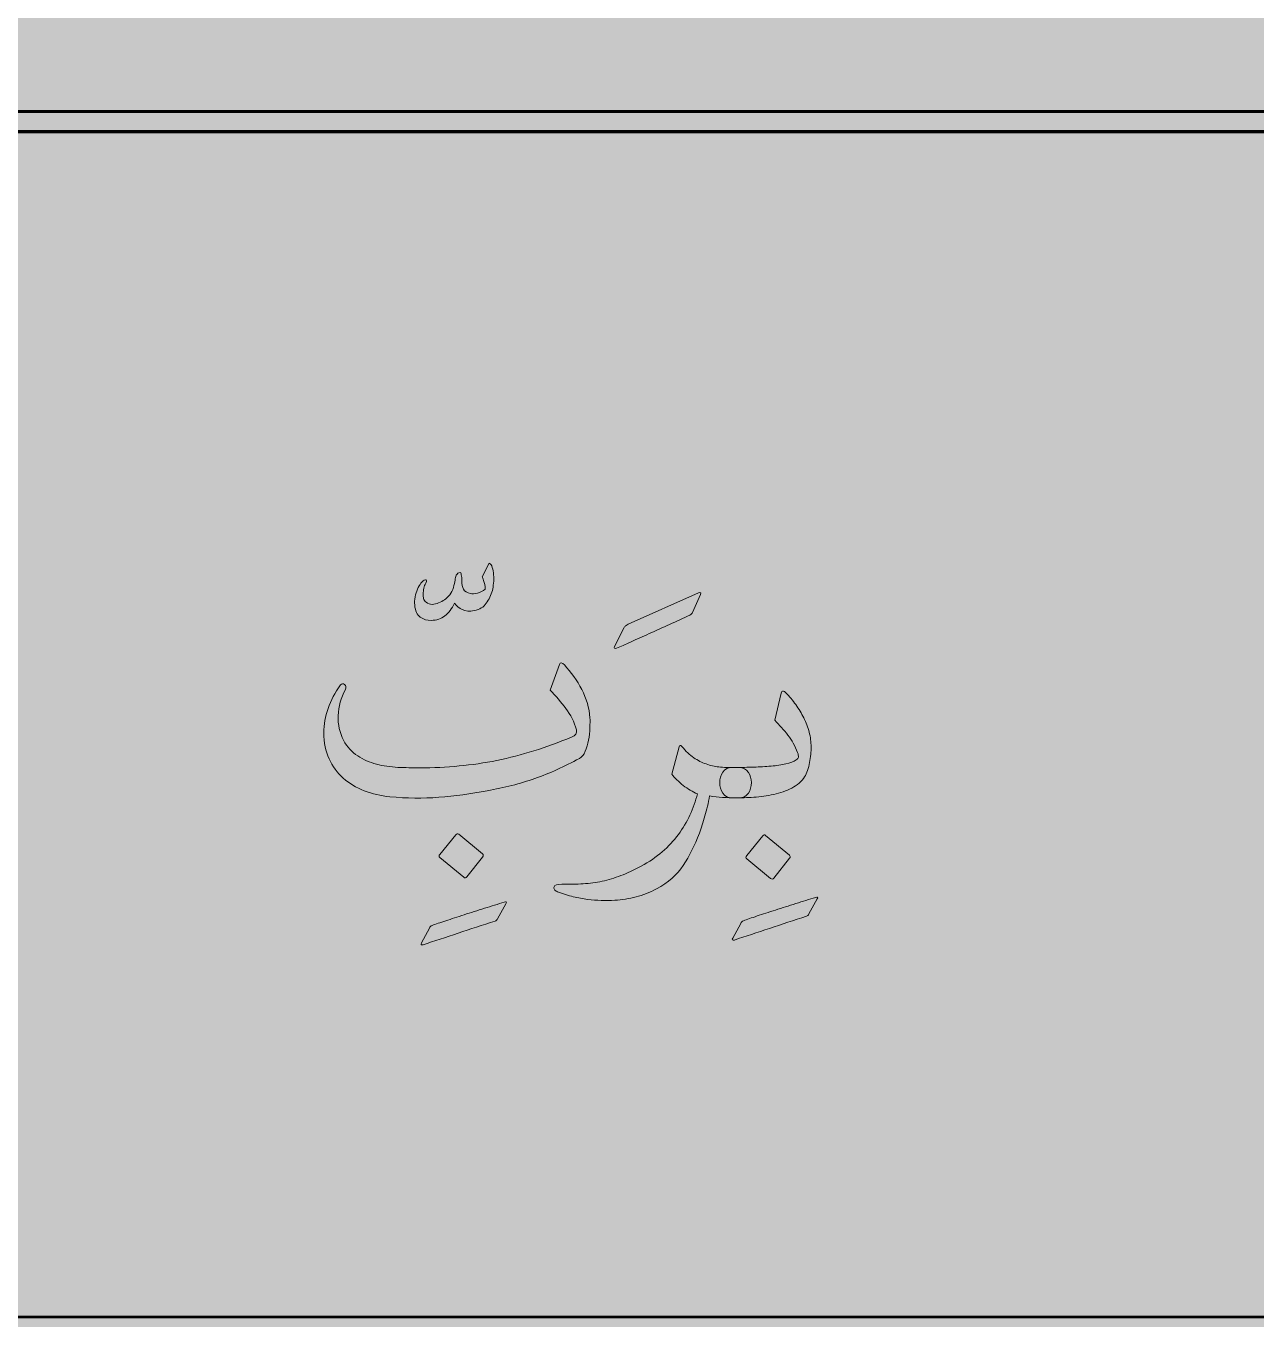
# Model space of a CAD drawing. Header units: inches. Extents: x -1481 to -429, y -1676 to -696.
# Drawn here: x -868.26 to -834.75, y -832.57 to -797.36 of the extents above; entities that cross this region are included whole.
import ezdxf

# ---------------------------------------------------------------- set-up
doc = ezdxf.new("R2010")
doc.units = ezdxf.units.IN
doc.header["$MEASUREMENT"] = 0
doc.layers.add('Layer 1', color=7, linetype='Continuous')

# ---------------------------------------------------------------- blocks, each defined once
blk = doc.blocks.new('block 233')
at = {"layer": 'Layer 1', "true_color": 0x009344}
h = blk.add_hatch(color=114, dxfattribs=at)
h.dxf.hatch_style = 2
h.paths.add_polyline_path([(-693.785, -985.727), (-933.785, -985.727), (-933.785, -695.727), (-693.785, -695.727)])
blk = doc.blocks.new('block 299')
at = {"layer": 'Layer 1', "lineweight": 0}
blk.add_lwpolyline([(-910.189, -800.206), (-756.124, -800.206), (-756.124, -962.906), (-910.189, -962.906), (-910.189, -800.206)], dxfattribs=at)
blk = doc.blocks.new('block 298')
at = {"layer": 'Layer 1', "true_color": 0x49c6ea}
h = blk.add_hatch(color=133, dxfattribs=at)
h.dxf.hatch_style = 2
h.paths.add_polyline_path([(-918.978, -972.482), (-748.663, -972.482), (-748.663, -755.291), (-918.978, -755.291)])
h = blk.add_hatch(color=133, dxfattribs=at)
h.dxf.hatch_style = 2
h.paths.add_polyline_path([(-907.24, -967.404), (-761.143, -967.404), (-761.143, -765.838), (-907.24, -765.838)])
at = {"layer": 'Layer 1', "true_color": 0xffed96}
h = blk.add_hatch(color=41, dxfattribs=at)
h.dxf.hatch_style = 2
h.paths.add_polyline_path([(-756.165, -783.387), (-911.867, -783.387), (-911.867, -799.689), (-756.165, -799.689)])
at = {"layer": 'Layer 1', "true_color": 0xfff4c8}
h = blk.add_hatch(color=254, dxfattribs=at)
h.dxf.hatch_style = 2
h.paths.add_polyline_path([(-756.165, -799.689), (-904.844, -799.689), (-904.844, -800.24), (-756.165, -800.24)])
h = blk.add_hatch(color=254, dxfattribs=at)
h.dxf.hatch_style = 2
h.paths.add_polyline_path([(-911.867, -832.51), (-756.164, -832.51), (-756.164, -800.247), (-911.867, -800.247)])
at = {"layer": 'Layer 1', "lineweight": 0}
for points in [[(-756.165, -783.387), (-911.867, -783.387), (-911.867, -799.689), (-756.165, -799.689), (-756.165, -783.387)], [(-756.165, -799.689), (-904.844, -799.689), (-904.844, -800.24), (-756.165, -800.24), (-756.165, -799.689)], [(-911.867, -832.51), (-756.164, -832.51), (-756.164, -800.247), (-911.867, -800.247), (-911.867, -832.51)]]:
    blk.add_lwpolyline(points, dxfattribs=at)
at = {"layer": 'Layer 1', "color": 44, "lineweight": 53, "true_color": 0xaf7e09}
for points in [[(-756.165, -783.387), (-911.867, -783.387), (-911.867, -799.689), (-756.165, -799.689), (-756.165, -783.387)], [(-756.165, -799.689), (-904.844, -799.689), (-904.844, -800.24), (-756.165, -800.24), (-756.165, -799.689)], [(-911.867, -832.51), (-756.164, -832.51), (-756.164, -800.247), (-911.867, -800.247), (-911.867, -832.51)]]:
    blk.add_lwpolyline(points, dxfattribs=at)
at = {"layer": 'Layer 1'}
blk.add_blockref('block 299', (0, 0), dxfattribs=at)
blk = doc.blocks.new('block 319')
at = {"layer": 'Layer 1', "true_color": 0x231f20}
h = blk.add_hatch(color=250, dxfattribs=at)
h.dxf.hatch_style = 2
edge = h.paths.add_edge_path()
edge.add_spline(control_points=[(-855.474, -821.734), (-855.817, -821.842), (-856.155, -821.952), (-856.487, -822.064), (-856.82, -822.176), (-857.138, -822.281), (-857.442, -822.379), (-857.498, -822.396), (-857.512, -822.379), (-857.484, -822.326), (-857.484, -822.326), (-857.269, -821.928), (-857.269, -821.928), (-857.259, -821.907), (-857.249, -821.891), (-857.24, -821.88), (-857.232, -821.87), (-857.217, -821.861), (-857.196, -821.854), (-857.101, -821.819), (-856.977, -821.776), (-856.823, -821.726), (-856.669, -821.675), (-856.502, -821.621), (-856.322, -821.563), (-856.142, -821.505), (-855.957, -821.447), (-855.768, -821.387), (-855.579, -821.327), (-855.399, -821.272), (-855.228, -821.219), (-855.2, -821.209), (-855.182, -821.206), (-855.175, -821.211), (-855.168, -821.216), (-855.172, -821.233), (-855.186, -821.261), (-855.186, -821.261), (-855.411, -821.671), (-855.411, -821.671), (-855.422, -821.684), (-855.431, -821.697), (-855.44, -821.71), (-855.449, -821.722), (-855.46, -821.73), (-855.474, -821.734)], knot_values=[0, 0, 0, 0, 1, 1, 1, 2, 2, 2, 3, 3, 3, 4, 4, 4, 5, 5, 5, 6, 6, 6, 7, 7, 7, 8, 8, 8, 9, 9, 9, 10, 10, 10, 11, 11, 11, 12, 12, 12, 13, 13, 13, 14, 14, 14, 15, 15, 15, 15], degree=3, periodic=1)
at = {"layer": 'Layer 1', "lineweight": 0}
blk.add_open_spline([(-855.474, -821.734), (-855.817, -821.842), (-856.155, -821.952), (-856.487, -822.064), (-856.82, -822.176), (-857.138, -822.281), (-857.442, -822.379), (-857.498, -822.396), (-857.512, -822.379), (-857.484, -822.326), (-857.484, -822.326), (-857.269, -821.928), (-857.269, -821.928), (-857.259, -821.907), (-857.249, -821.891), (-857.24, -821.88), (-857.232, -821.87), (-857.217, -821.861), (-857.196, -821.854), (-857.101, -821.819), (-856.977, -821.776), (-856.823, -821.726), (-856.669, -821.675), (-856.502, -821.621), (-856.322, -821.563), (-856.142, -821.505), (-855.957, -821.447), (-855.768, -821.387), (-855.579, -821.327), (-855.399, -821.272), (-855.228, -821.219), (-855.2, -821.209), (-855.182, -821.206), (-855.175, -821.211), (-855.168, -821.216), (-855.172, -821.233), (-855.186, -821.261), (-855.186, -821.261), (-855.411, -821.671), (-855.411, -821.671), (-855.422, -821.684), (-855.431, -821.697), (-855.44, -821.71), (-855.449, -821.722), (-855.46, -821.73), (-855.474, -821.734)], degree=3, knots=[0, 0, 0, 0, 1, 1, 1, 2, 2, 2, 3, 3, 3, 4, 4, 4, 5, 5, 5, 6, 6, 6, 7, 7, 7, 8, 8, 8, 9, 9, 9, 10, 10, 10, 11, 11, 11, 12, 12, 12, 13, 13, 13, 14, 14, 14, 15, 15, 15, 15], dxfattribs=at)
blk = doc.blocks.new('block 320')
at = {"layer": 'Layer 1', "true_color": 0x231f20}
h = blk.add_hatch(color=250, dxfattribs=at)
h.dxf.hatch_style = 2
edge = h.paths.add_edge_path()
edge.add_spline(control_points=[(-856.582, -813.075), (-856.659, -813.229), (-856.746, -813.344), (-856.844, -813.421), (-856.949, -813.502), (-857.073, -813.544), (-857.217, -813.547), (-857.332, -813.55), (-857.433, -813.521), (-857.519, -813.458), (-857.604, -813.395), (-857.654, -813.284), (-857.668, -813.127), (-857.675, -813.057), (-857.672, -812.985), (-857.658, -812.909), (-857.644, -812.834), (-857.623, -812.763), (-857.595, -812.697), (-857.567, -812.634), (-857.534, -812.579), (-857.498, -812.531), (-857.461, -812.484), (-857.421, -812.454), (-857.379, -812.44), (-857.338, -812.436), (-857.334, -812.468), (-857.369, -812.534), (-857.39, -812.573), (-857.407, -812.618), (-857.419, -812.671), (-857.431, -812.723), (-857.438, -812.775), (-857.44, -812.825), (-857.442, -812.876), (-857.437, -812.919), (-857.427, -812.954), (-857.416, -812.989), (-857.394, -813.022), (-857.358, -813.054), (-857.306, -813.092), (-857.25, -813.11), (-857.19, -813.109), (-857.131, -813.107), (-857.073, -813.094), (-857.017, -813.07), (-856.958, -813.045), (-856.905, -813.016), (-856.857, -812.983), (-856.81, -812.95), (-856.762, -812.905), (-856.713, -812.849), (-856.668, -812.797), (-856.634, -812.73), (-856.613, -812.65), (-856.592, -812.569), (-856.578, -812.502), (-856.571, -812.45), (-856.568, -812.405), (-856.556, -812.359), (-856.535, -812.314), (-856.514, -812.268), (-856.479, -812.245), (-856.429, -812.245), (-856.419, -812.245), (-856.411, -812.255), (-856.406, -812.274), (-856.401, -812.294), (-856.396, -812.315), (-856.393, -812.34), (-856.389, -812.364), (-856.388, -812.388), (-856.388, -812.411), (-856.388, -812.434), (-856.388, -812.45), (-856.388, -812.461), (-856.388, -812.562), (-856.372, -812.642), (-856.34, -812.699), (-856.309, -812.757), (-856.246, -812.797), (-856.151, -812.818), (-856.102, -812.828), (-856.038, -812.823), (-855.96, -812.802), (-855.881, -812.781), (-855.812, -812.746), (-855.752, -812.697), (-855.745, -812.69), (-855.744, -812.671), (-855.747, -812.639), (-855.751, -812.608), (-855.757, -812.574), (-855.766, -812.539), (-855.774, -812.505), (-855.787, -812.467), (-855.802, -812.427), (-855.818, -812.386), (-855.828, -812.363), (-855.831, -812.356), (-855.831, -812.356), (-855.637, -811.988), (-855.637, -811.988), (-855.602, -812.006), (-855.575, -812.044), (-855.556, -812.104), (-855.536, -812.163), (-855.524, -812.231), (-855.519, -812.306), (-855.514, -812.381), (-855.515, -812.457), (-855.522, -812.534), (-855.529, -812.611), (-855.537, -812.676), (-855.548, -812.728), (-855.59, -812.858), (-855.647, -812.975), (-855.718, -813.08), (-855.79, -813.185), (-855.899, -813.251), (-856.046, -813.279), (-856.176, -813.304), (-856.284, -813.295), (-856.372, -813.253), (-856.459, -813.211), (-856.529, -813.152), (-856.582, -813.075)], knot_values=[0, 0, 0, 0, 1, 1, 1, 2, 2, 2, 3, 3, 3, 4, 4, 4, 5, 5, 5, 6, 6, 6, 7, 7, 7, 8, 8, 8, 9, 9, 9, 10, 10, 10, 11, 11, 11, 12, 12, 12, 13, 13, 13, 14, 14, 14, 15, 15, 15, 16, 16, 16, 17, 17, 17, 18, 18, 18, 19, 19, 19, 20, 20, 20, 21, 21, 21, 22, 22, 22, 23, 23, 23, 24, 24, 24, 25, 25, 25, 26, 26, 26, 27, 27, 27, 28, 28, 28, 29, 29, 29, 30, 30, 30, 31, 31, 31, 32, 32, 32, 33, 33, 33, 34, 34, 34, 35, 35, 35, 36, 36, 36, 37, 37, 37, 38, 38, 38, 39, 39, 39, 40, 40, 40, 41, 41, 41, 42, 42, 42, 42], degree=3, periodic=1)
at = {"layer": 'Layer 1', "lineweight": 0}
blk.add_open_spline([(-856.582, -813.075), (-856.659, -813.229), (-856.746, -813.344), (-856.844, -813.421), (-856.949, -813.502), (-857.073, -813.544), (-857.217, -813.547), (-857.332, -813.55), (-857.433, -813.521), (-857.519, -813.458), (-857.604, -813.395), (-857.654, -813.284), (-857.668, -813.127), (-857.675, -813.057), (-857.672, -812.985), (-857.658, -812.909), (-857.644, -812.834), (-857.623, -812.763), (-857.595, -812.697), (-857.567, -812.634), (-857.534, -812.579), (-857.498, -812.531), (-857.461, -812.484), (-857.421, -812.454), (-857.379, -812.44), (-857.338, -812.436), (-857.334, -812.468), (-857.369, -812.534), (-857.39, -812.573), (-857.407, -812.618), (-857.419, -812.671), (-857.431, -812.723), (-857.438, -812.775), (-857.44, -812.825), (-857.442, -812.876), (-857.437, -812.919), (-857.427, -812.954), (-857.416, -812.989), (-857.394, -813.022), (-857.358, -813.054), (-857.306, -813.092), (-857.25, -813.11), (-857.19, -813.109), (-857.131, -813.107), (-857.073, -813.094), (-857.017, -813.07), (-856.958, -813.045), (-856.905, -813.016), (-856.857, -812.983), (-856.81, -812.95), (-856.762, -812.905), (-856.713, -812.849), (-856.668, -812.797), (-856.634, -812.73), (-856.613, -812.65), (-856.592, -812.569), (-856.578, -812.502), (-856.571, -812.45), (-856.568, -812.405), (-856.556, -812.359), (-856.535, -812.314), (-856.514, -812.268), (-856.479, -812.245), (-856.429, -812.245), (-856.419, -812.245), (-856.411, -812.255), (-856.406, -812.274), (-856.401, -812.294), (-856.396, -812.315), (-856.393, -812.34), (-856.389, -812.364), (-856.388, -812.388), (-856.388, -812.411), (-856.388, -812.434), (-856.388, -812.45), (-856.388, -812.461), (-856.388, -812.562), (-856.372, -812.642), (-856.34, -812.699), (-856.309, -812.757), (-856.246, -812.797), (-856.151, -812.818), (-856.102, -812.828), (-856.038, -812.823), (-855.96, -812.802), (-855.881, -812.781), (-855.812, -812.746), (-855.752, -812.697), (-855.745, -812.69), (-855.744, -812.671), (-855.747, -812.639), (-855.751, -812.608), (-855.757, -812.574), (-855.766, -812.539), (-855.774, -812.505), (-855.787, -812.467), (-855.802, -812.427), (-855.818, -812.386), (-855.828, -812.363), (-855.831, -812.356), (-855.831, -812.356), (-855.637, -811.988), (-855.637, -811.988), (-855.602, -812.006), (-855.575, -812.044), (-855.556, -812.104), (-855.536, -812.163), (-855.524, -812.231), (-855.519, -812.306), (-855.514, -812.381), (-855.515, -812.457), (-855.522, -812.534), (-855.529, -812.611), (-855.537, -812.676), (-855.548, -812.728), (-855.59, -812.858), (-855.647, -812.975), (-855.718, -813.08), (-855.79, -813.185), (-855.899, -813.251), (-856.046, -813.279), (-856.176, -813.304), (-856.284, -813.295), (-856.372, -813.253), (-856.459, -813.211), (-856.529, -813.152), (-856.582, -813.075)], degree=3, knots=[0, 0, 0, 0, 1, 1, 1, 2, 2, 2, 3, 3, 3, 4, 4, 4, 5, 5, 5, 6, 6, 6, 7, 7, 7, 8, 8, 8, 9, 9, 9, 10, 10, 10, 11, 11, 11, 12, 12, 12, 13, 13, 13, 14, 14, 14, 15, 15, 15, 16, 16, 16, 17, 17, 17, 18, 18, 18, 19, 19, 19, 20, 20, 20, 21, 21, 21, 22, 22, 22, 23, 23, 23, 24, 24, 24, 25, 25, 25, 26, 26, 26, 27, 27, 27, 28, 28, 28, 29, 29, 29, 30, 30, 30, 31, 31, 31, 32, 32, 32, 33, 33, 33, 34, 34, 34, 35, 35, 35, 36, 36, 36, 37, 37, 37, 38, 38, 38, 39, 39, 39, 40, 40, 40, 41, 41, 41, 42, 42, 42, 42], dxfattribs=at)
blk = doc.blocks.new('block 321')
at = {"layer": 'Layer 1', "true_color": 0x231f20}
h = blk.add_hatch(color=250, dxfattribs=at)
h.dxf.hatch_style = 2
edge = h.paths.add_edge_path()
edge.add_spline(control_points=[(-850.176, -813.403), (-850.351, -813.484), (-850.534, -813.568), (-850.725, -813.655), (-850.916, -813.742), (-851.1, -813.826), (-851.279, -813.907), (-851.457, -813.987), (-851.623, -814.063), (-851.777, -814.133), (-851.931, -814.203), (-852.062, -814.26), (-852.171, -814.306), (-852.195, -814.316), (-852.213, -814.316), (-852.224, -814.306), (-852.234, -814.295), (-852.234, -814.279), (-852.224, -814.258), (-852.224, -814.258), (-851.966, -813.744), (-851.966, -813.744), (-851.949, -813.716), (-851.93, -813.696), (-851.911, -813.684), (-851.892, -813.672), (-851.874, -813.66), (-851.856, -813.65), (-851.856, -813.65), (-849.94, -812.799), (-849.94, -812.799), (-849.884, -812.775), (-849.867, -812.789), (-849.888, -812.841), (-849.888, -812.841), (-850.103, -813.33), (-850.103, -813.33), (-850.114, -813.361), (-850.138, -813.385), (-850.176, -813.403)], knot_values=[0, 0, 0, 0, 1, 1, 1, 2, 2, 2, 3, 3, 3, 4, 4, 4, 5, 5, 5, 6, 6, 6, 7, 7, 7, 8, 8, 8, 9, 9, 9, 10, 10, 10, 11, 11, 11, 12, 12, 12, 13, 13, 13, 13], degree=3, periodic=1)
at = {"layer": 'Layer 1', "lineweight": 0}
blk.add_open_spline([(-850.176, -813.403), (-850.351, -813.484), (-850.534, -813.568), (-850.725, -813.655), (-850.916, -813.742), (-851.1, -813.826), (-851.279, -813.907), (-851.457, -813.987), (-851.623, -814.063), (-851.777, -814.133), (-851.931, -814.203), (-852.062, -814.26), (-852.171, -814.306), (-852.195, -814.316), (-852.213, -814.316), (-852.224, -814.306), (-852.234, -814.295), (-852.234, -814.279), (-852.224, -814.258), (-852.224, -814.258), (-851.966, -813.744), (-851.966, -813.744), (-851.949, -813.716), (-851.93, -813.696), (-851.911, -813.684), (-851.892, -813.672), (-851.874, -813.66), (-851.856, -813.65), (-851.856, -813.65), (-849.94, -812.799), (-849.94, -812.799), (-849.884, -812.775), (-849.867, -812.789), (-849.888, -812.841), (-849.888, -812.841), (-850.103, -813.33), (-850.103, -813.33), (-850.114, -813.361), (-850.138, -813.385), (-850.176, -813.403)], degree=3, knots=[0, 0, 0, 0, 1, 1, 1, 2, 2, 2, 3, 3, 3, 4, 4, 4, 5, 5, 5, 6, 6, 6, 7, 7, 7, 8, 8, 8, 9, 9, 9, 10, 10, 10, 11, 11, 11, 12, 12, 12, 13, 13, 13, 13], dxfattribs=at)
blk = doc.blocks.new('block 322')
at = {"layer": 'Layer 1', "true_color": 0x231f20}
h = blk.add_hatch(color=250, dxfattribs=at)
h.dxf.hatch_style = 2
edge = h.paths.add_edge_path()
edge.add_spline(control_points=[(-846.994, -821.604), (-847.337, -821.713), (-847.674, -821.823), (-848.007, -821.935), (-848.339, -822.047), (-848.657, -822.152), (-848.962, -822.25), (-849.018, -822.267), (-849.032, -822.25), (-849.004, -822.197), (-849.004, -822.197), (-848.789, -821.798), (-848.789, -821.798), (-848.778, -821.777), (-848.768, -821.762), (-848.76, -821.751), (-848.751, -821.741), (-848.736, -821.732), (-848.715, -821.725), (-848.621, -821.69), (-848.496, -821.647), (-848.342, -821.596), (-848.189, -821.545), (-848.022, -821.491), (-847.841, -821.434), (-847.661, -821.376), (-847.477, -821.317), (-847.288, -821.258), (-847.099, -821.198), (-846.918, -821.142), (-846.747, -821.09), (-846.719, -821.079), (-846.702, -821.077), (-846.694, -821.082), (-846.687, -821.087), (-846.691, -821.104), (-846.705, -821.132), (-846.705, -821.132), (-846.931, -821.541), (-846.931, -821.541), (-846.941, -821.555), (-846.951, -821.568), (-846.96, -821.581), (-846.968, -821.593), (-846.98, -821.601), (-846.994, -821.604)], knot_values=[0, 0, 0, 0, 1, 1, 1, 2, 2, 2, 3, 3, 3, 4, 4, 4, 5, 5, 5, 6, 6, 6, 7, 7, 7, 8, 8, 8, 9, 9, 9, 10, 10, 10, 11, 11, 11, 12, 12, 12, 13, 13, 13, 14, 14, 14, 15, 15, 15, 15], degree=3, periodic=1)
at = {"layer": 'Layer 1', "lineweight": 0}
blk.add_open_spline([(-846.994, -821.604), (-847.337, -821.713), (-847.674, -821.823), (-848.007, -821.935), (-848.339, -822.047), (-848.657, -822.152), (-848.962, -822.25), (-849.018, -822.267), (-849.032, -822.25), (-849.004, -822.197), (-849.004, -822.197), (-848.789, -821.798), (-848.789, -821.798), (-848.778, -821.777), (-848.768, -821.762), (-848.76, -821.751), (-848.751, -821.741), (-848.736, -821.732), (-848.715, -821.725), (-848.621, -821.69), (-848.496, -821.647), (-848.342, -821.596), (-848.189, -821.545), (-848.022, -821.491), (-847.841, -821.434), (-847.661, -821.376), (-847.477, -821.317), (-847.288, -821.258), (-847.099, -821.198), (-846.918, -821.142), (-846.747, -821.09), (-846.719, -821.079), (-846.702, -821.077), (-846.694, -821.082), (-846.687, -821.087), (-846.691, -821.104), (-846.705, -821.132), (-846.705, -821.132), (-846.931, -821.541), (-846.931, -821.541), (-846.941, -821.555), (-846.951, -821.568), (-846.96, -821.581), (-846.968, -821.593), (-846.98, -821.601), (-846.994, -821.604)], degree=3, knots=[0, 0, 0, 0, 1, 1, 1, 2, 2, 2, 3, 3, 3, 4, 4, 4, 5, 5, 5, 6, 6, 6, 7, 7, 7, 8, 8, 8, 9, 9, 9, 10, 10, 10, 11, 11, 11, 12, 12, 12, 13, 13, 13, 14, 14, 14, 15, 15, 15, 15], dxfattribs=at)
blk = doc.blocks.new('block 297')
at = {"layer": 'Layer 1', "true_color": 0x231f20}
h = blk.add_hatch(color=250, dxfattribs=at)
h.dxf.hatch_style = 2
edge = h.paths.add_edge_path()
edge.add_spline(control_points=[(-853.724, -814.748), (-853.703, -814.688), (-853.659, -814.692), (-853.593, -814.758), (-853.404, -814.958), (-853.246, -815.182), (-853.118, -815.43), (-852.99, -815.678), (-852.916, -815.934), (-852.895, -816.196), (-852.891, -816.27), (-852.892, -816.363), (-852.897, -816.474), (-852.903, -816.586), (-852.915, -816.698), (-852.934, -816.808), (-852.953, -816.918), (-852.983, -817.019), (-853.023, -817.112), (-853.064, -817.205), (-853.117, -817.269), (-853.183, -817.304), (-853.586, -817.528), (-853.99, -817.71), (-854.396, -817.852), (-854.802, -817.994), (-855.234, -818.105), (-855.692, -818.185), (-856.144, -818.269), (-856.584, -818.329), (-857.012, -818.364), (-857.441, -818.399), (-857.884, -818.394), (-858.343, -818.348), (-858.591, -818.324), (-858.825, -818.269), (-859.043, -818.185), (-859.262, -818.101), (-859.453, -817.987), (-859.615, -817.842), (-859.778, -817.697), (-859.907, -817.522), (-860.001, -817.317), (-860.096, -817.112), (-860.143, -816.875), (-860.143, -816.606), (-860.143, -816.158), (-859.992, -815.724), (-859.691, -815.304), (-859.657, -815.266), (-859.62, -815.262), (-859.581, -815.294), (-859.543, -815.325), (-859.532, -815.369), (-859.55, -815.425), (-859.679, -815.656), (-859.747, -815.894), (-859.754, -816.141), (-859.762, -816.388), (-859.712, -816.611), (-859.608, -816.81), (-859.506, -816.996), (-859.377, -817.138), (-859.222, -817.238), (-859.066, -817.338), (-858.896, -817.412), (-858.71, -817.461), (-858.525, -817.51), (-858.33, -817.539), (-858.127, -817.548), (-857.925, -817.557), (-857.725, -817.561), (-857.529, -817.561), (-857.162, -817.561), (-856.805, -817.544), (-856.458, -817.511), (-856.112, -817.478), (-855.769, -817.428), (-855.43, -817.361), (-855.094, -817.291), (-854.758, -817.204), (-854.422, -817.099), (-854.086, -816.994), (-853.745, -816.87), (-853.399, -816.726), (-853.29, -816.681), (-853.245, -816.613), (-853.262, -816.522), (-853.325, -816.312), (-853.421, -816.119), (-853.551, -815.944), (-853.68, -815.769), (-853.824, -815.603), (-853.981, -815.446), (-853.981, -815.446), (-853.724, -814.748), (-853.724, -814.748)], knot_values=[0, 0, 0, 0, 1, 1, 1, 2, 2, 2, 3, 3, 3, 4, 4, 4, 5, 5, 5, 6, 6, 6, 7, 7, 7, 8, 8, 8, 9, 9, 9, 10, 10, 10, 11, 11, 11, 12, 12, 12, 13, 13, 13, 14, 14, 14, 15, 15, 15, 16, 16, 16, 17, 17, 17, 18, 18, 18, 19, 19, 19, 20, 20, 20, 21, 21, 21, 22, 22, 22, 23, 23, 23, 24, 24, 24, 25, 25, 25, 26, 26, 26, 27, 27, 27, 28, 28, 28, 29, 29, 29, 30, 30, 30, 31, 31, 31, 32, 32, 32, 32], degree=3, periodic=1)
edge = h.paths.add_edge_path()
edge.add_spline(control_points=[(-856.548, -819.382), (-856.523, -819.351), (-856.497, -819.347), (-856.469, -819.372), (-856.469, -819.372), (-855.823, -819.907), (-855.823, -819.907), (-855.795, -819.931), (-855.794, -819.959), (-855.818, -819.991), (-855.818, -819.991), (-856.248, -820.532), (-856.248, -820.532), (-856.273, -820.566), (-856.301, -820.57), (-856.332, -820.542), (-856.332, -820.542), (-856.983, -820.007), (-856.983, -820.007), (-857.011, -819.982), (-857.011, -819.952), (-856.983, -819.917), (-856.983, -819.917), (-856.548, -819.382), (-856.548, -819.382), (-856.548, -819.382), (-856.548, -819.382), (-856.548, -819.382)], knot_values=[0, 0, 0, 0, 1, 1, 1, 2, 2, 2, 3, 3, 3, 4, 4, 4, 5, 5, 5, 6, 6, 6, 7, 7, 7, 8, 8, 8, 9, 9, 9, 9], degree=3, periodic=1)
h = blk.add_hatch(color=250, dxfattribs=at)
h.dxf.hatch_style = 2
edge = h.paths.add_edge_path()
edge.add_spline(control_points=[(-847.559, -815.519), (-847.461, -815.617), (-847.371, -815.724), (-847.289, -815.839), (-847.206, -815.955), (-847.134, -816.076), (-847.071, -816.202), (-847.008, -816.327), (-846.959, -816.457), (-846.924, -816.59), (-846.889, -816.723), (-846.871, -816.858), (-846.871, -816.994), (-846.871, -817.054), (-846.875, -817.12), (-846.882, -817.193), (-846.889, -817.267), (-846.899, -817.341), (-846.913, -817.417), (-846.927, -817.492), (-846.946, -817.564), (-846.968, -817.632), (-846.991, -817.7), (-847.018, -817.759), (-847.05, -817.808), (-847.134, -817.934), (-847.25, -818.035), (-847.399, -818.112), (-847.548, -818.189), (-847.711, -818.247), (-847.889, -818.285), (-848.068, -818.324), (-848.249, -818.349), (-848.433, -818.361), (-848.616, -818.374), (-848.784, -818.38), (-848.934, -818.38), (-848.934, -818.38), (-849.028, -818.38), (-849.028, -818.38), (-849.137, -818.38), (-849.219, -818.337), (-849.275, -818.251), (-849.331, -818.165), (-849.359, -818.07), (-849.359, -817.965), (-849.359, -817.86), (-849.331, -817.765), (-849.275, -817.679), (-849.219, -817.593), (-849.137, -817.55), (-849.028, -817.55), (-849.028, -817.55), (-848.934, -817.55), (-848.934, -817.55), (-848.766, -817.55), (-848.599, -817.548), (-848.433, -817.543), (-848.267, -817.537), (-848.11, -817.528), (-847.963, -817.514), (-847.813, -817.5), (-847.678, -817.48), (-847.559, -817.453), (-847.44, -817.427), (-847.345, -817.391), (-847.275, -817.346), (-847.237, -817.325), (-847.217, -817.298), (-847.215, -817.267), (-847.213, -817.235), (-847.221, -817.195), (-847.239, -817.146), (-847.274, -817.055), (-847.313, -816.971), (-847.357, -816.894), (-847.401, -816.817), (-847.449, -816.744), (-847.501, -816.674), (-847.557, -816.6), (-847.615, -816.53), (-847.674, -816.464), (-847.734, -816.398), (-847.797, -816.331), (-847.863, -816.265), (-847.863, -816.265), (-847.69, -815.53), (-847.69, -815.53), (-847.68, -815.491), (-847.662, -815.472), (-847.638, -815.472), (-847.613, -815.472), (-847.587, -815.488), (-847.559, -815.519)], knot_values=[0, 0, 0, 0, 1, 1, 1, 2, 2, 2, 3, 3, 3, 4, 4, 4, 5, 5, 5, 6, 6, 6, 7, 7, 7, 8, 8, 8, 9, 9, 9, 10, 10, 10, 11, 11, 11, 12, 12, 12, 13, 13, 13, 14, 14, 14, 15, 15, 15, 16, 16, 16, 17, 17, 17, 18, 18, 18, 19, 19, 19, 20, 20, 20, 21, 21, 21, 22, 22, 22, 23, 23, 23, 24, 24, 24, 25, 25, 25, 26, 26, 26, 27, 27, 27, 28, 28, 28, 29, 29, 29, 30, 30, 30, 31, 31, 31, 31], degree=3, periodic=1)
edge = h.paths.add_edge_path()
edge.add_spline(control_points=[(-848.189, -819.414), (-848.164, -819.382), (-848.138, -819.379), (-848.11, -819.403), (-848.11, -819.403), (-847.464, -819.938), (-847.464, -819.938), (-847.436, -819.963), (-847.435, -819.991), (-847.459, -820.022), (-847.459, -820.022), (-847.889, -820.563), (-847.889, -820.563), (-847.914, -820.598), (-847.942, -820.601), (-847.973, -820.574), (-847.973, -820.574), (-848.624, -820.038), (-848.624, -820.038), (-848.652, -820.014), (-848.652, -819.984), (-848.624, -819.949), (-848.624, -819.949), (-848.189, -819.414), (-848.189, -819.414), (-848.189, -819.414), (-848.189, -819.414), (-848.189, -819.414)], knot_values=[0, 0, 0, 0, 1, 1, 1, 2, 2, 2, 3, 3, 3, 4, 4, 4, 5, 5, 5, 6, 6, 6, 7, 7, 7, 8, 8, 8, 9, 9, 9, 9], degree=3, periodic=1)
h = blk.add_hatch(color=250, dxfattribs=at)
h.dxf.hatch_style = 2
edge = h.paths.add_edge_path()
edge.add_spline(control_points=[(-850.466, -816.989), (-850.452, -816.94), (-850.427, -816.936), (-850.392, -816.978), (-850.284, -817.108), (-850.175, -817.21), (-850.067, -817.285), (-849.958, -817.361), (-849.846, -817.417), (-849.731, -817.456), (-849.671, -817.477), (-849.614, -817.494), (-849.558, -817.506), (-849.502, -817.518), (-849.443, -817.529), (-849.382, -817.537), (-849.321, -817.546), (-849.253, -817.551), (-849.18, -817.553), (-849.106, -817.555), (-849.022, -817.556), (-848.928, -817.556), (-848.928, -817.556), (-848.833, -817.556), (-848.833, -817.556), (-848.721, -817.556), (-848.637, -817.599), (-848.581, -817.684), (-848.525, -817.77), (-848.497, -817.864), (-848.497, -817.965), (-848.497, -818.07), (-848.525, -818.165), (-848.581, -818.251), (-848.637, -818.337), (-848.721, -818.38), (-848.833, -818.38), (-848.833, -818.38), (-848.928, -818.38), (-848.928, -818.38), (-849.043, -818.38), (-849.161, -818.375), (-849.282, -818.367), (-849.403, -818.358), (-849.521, -818.345), (-849.636, -818.327), (-849.671, -818.52), (-849.713, -818.701), (-849.762, -818.87), (-849.811, -819.04), (-849.862, -819.198), (-849.914, -819.345), (-850.04, -819.671), (-850.187, -819.961), (-850.355, -820.217), (-850.516, -820.469), (-850.759, -820.682), (-851.085, -820.857), (-851.263, -820.955), (-851.449, -821.028), (-851.641, -821.077), (-851.834, -821.126), (-852.026, -821.156), (-852.219, -821.167), (-852.344, -821.174), (-852.468, -821.175), (-852.589, -821.172), (-852.709, -821.168), (-852.833, -821.159), (-852.959, -821.143), (-853.085, -821.127), (-853.215, -821.103), (-853.35, -821.07), (-853.484, -821.036), (-853.627, -820.992), (-853.777, -820.936), (-853.819, -820.918), (-853.848, -820.897), (-853.864, -820.873), (-853.88, -820.848), (-853.882, -820.824), (-853.872, -820.799), (-853.854, -820.754), (-853.784, -820.731), (-853.662, -820.731), (-853.452, -820.734), (-853.258, -820.731), (-853.079, -820.72), (-852.901, -820.71), (-852.728, -820.686), (-852.56, -820.65), (-852.392, -820.613), (-852.223, -820.562), (-852.053, -820.497), (-851.884, -820.433), (-851.699, -820.346), (-851.499, -820.238), (-851.286, -820.122), (-851.095, -819.992), (-850.927, -819.847), (-850.759, -819.701), (-850.612, -819.545), (-850.487, -819.377), (-850.364, -819.209), (-850.259, -819.032), (-850.172, -818.847), (-850.084, -818.661), (-850.016, -818.469), (-849.967, -818.269), (-850.1, -818.214), (-850.229, -818.137), (-850.355, -818.039), (-850.481, -817.941), (-850.585, -817.839), (-850.665, -817.734), (-850.665, -817.734), (-850.466, -816.989), (-850.466, -816.989)], knot_values=[0, 0, 0, 0, 1, 1, 1, 2, 2, 2, 3, 3, 3, 4, 4, 4, 5, 5, 5, 6, 6, 6, 7, 7, 7, 8, 8, 8, 9, 9, 9, 10, 10, 10, 11, 11, 11, 12, 12, 12, 13, 13, 13, 14, 14, 14, 15, 15, 15, 16, 16, 16, 17, 17, 17, 18, 18, 18, 19, 19, 19, 20, 20, 20, 21, 21, 21, 22, 22, 22, 23, 23, 23, 24, 24, 24, 25, 25, 25, 26, 26, 26, 27, 27, 27, 28, 28, 28, 29, 29, 29, 30, 30, 30, 31, 31, 31, 32, 32, 32, 33, 33, 33, 34, 34, 34, 35, 35, 35, 36, 36, 36, 37, 37, 37, 38, 38, 38, 39, 39, 39, 39], degree=3, periodic=1)
at = {"layer": 'Layer 1', "lineweight": 0}
for points, knots in [([(-853.724, -814.748), (-853.703, -814.688), (-853.659, -814.692), (-853.593, -814.758), (-853.404, -814.958), (-853.246, -815.182), (-853.118, -815.43), (-852.99, -815.678), (-852.916, -815.934), (-852.895, -816.196), (-852.891, -816.27), (-852.892, -816.363), (-852.897, -816.474), (-852.903, -816.586), (-852.915, -816.698), (-852.934, -816.808), (-852.953, -816.918), (-852.983, -817.019), (-853.023, -817.112), (-853.064, -817.205), (-853.117, -817.269), (-853.183, -817.304), (-853.586, -817.528), (-853.99, -817.71), (-854.396, -817.852), (-854.802, -817.994), (-855.234, -818.105), (-855.692, -818.185), (-856.144, -818.269), (-856.584, -818.329), (-857.012, -818.364), (-857.441, -818.399), (-857.884, -818.394), (-858.343, -818.348), (-858.591, -818.324), (-858.825, -818.269), (-859.043, -818.185), (-859.262, -818.101), (-859.453, -817.987), (-859.615, -817.842), (-859.778, -817.697), (-859.907, -817.522), (-860.001, -817.317), (-860.096, -817.112), (-860.143, -816.875), (-860.143, -816.606), (-860.143, -816.158), (-859.992, -815.724), (-859.691, -815.304), (-859.657, -815.266), (-859.62, -815.262), (-859.581, -815.294), (-859.543, -815.325), (-859.532, -815.369), (-859.55, -815.425), (-859.679, -815.656), (-859.747, -815.894), (-859.754, -816.141), (-859.762, -816.388), (-859.712, -816.611), (-859.608, -816.81), (-859.506, -816.996), (-859.377, -817.138), (-859.222, -817.238), (-859.066, -817.338), (-858.896, -817.412), (-858.71, -817.461), (-858.525, -817.51), (-858.33, -817.539), (-858.127, -817.548), (-857.925, -817.557), (-857.725, -817.561), (-857.529, -817.561), (-857.162, -817.561), (-856.805, -817.544), (-856.458, -817.511), (-856.112, -817.478), (-855.769, -817.428), (-855.43, -817.361), (-855.094, -817.291), (-854.758, -817.204), (-854.422, -817.099), (-854.086, -816.994), (-853.745, -816.87), (-853.399, -816.726), (-853.29, -816.681), (-853.245, -816.613), (-853.262, -816.522), (-853.325, -816.312), (-853.421, -816.119), (-853.551, -815.944), (-853.68, -815.769), (-853.824, -815.603), (-853.981, -815.446), (-853.981, -815.446), (-853.724, -814.748), (-853.724, -814.748)], [0, 0, 0, 0, 1, 1, 1, 2, 2, 2, 3, 3, 3, 4, 4, 4, 5, 5, 5, 6, 6, 6, 7, 7, 7, 8, 8, 8, 9, 9, 9, 10, 10, 10, 11, 11, 11, 12, 12, 12, 13, 13, 13, 14, 14, 14, 15, 15, 15, 16, 16, 16, 17, 17, 17, 18, 18, 18, 19, 19, 19, 20, 20, 20, 21, 21, 21, 22, 22, 22, 23, 23, 23, 24, 24, 24, 25, 25, 25, 26, 26, 26, 27, 27, 27, 28, 28, 28, 29, 29, 29, 30, 30, 30, 31, 31, 31, 32, 32, 32, 32]), ([(-847.559, -815.519), (-847.461, -815.617), (-847.371, -815.724), (-847.289, -815.839), (-847.206, -815.955), (-847.134, -816.076), (-847.071, -816.202), (-847.008, -816.327), (-846.959, -816.457), (-846.924, -816.59), (-846.889, -816.723), (-846.871, -816.858), (-846.871, -816.994), (-846.871, -817.054), (-846.875, -817.12), (-846.882, -817.193), (-846.889, -817.267), (-846.899, -817.341), (-846.913, -817.417), (-846.927, -817.492), (-846.946, -817.564), (-846.968, -817.632), (-846.991, -817.7), (-847.018, -817.759), (-847.05, -817.808), (-847.134, -817.934), (-847.25, -818.035), (-847.399, -818.112), (-847.548, -818.189), (-847.711, -818.247), (-847.889, -818.285), (-848.068, -818.324), (-848.249, -818.349), (-848.433, -818.361), (-848.616, -818.374), (-848.784, -818.38), (-848.934, -818.38), (-848.934, -818.38), (-849.028, -818.38), (-849.028, -818.38), (-849.137, -818.38), (-849.219, -818.337), (-849.275, -818.251), (-849.331, -818.165), (-849.359, -818.07), (-849.359, -817.965), (-849.359, -817.86), (-849.331, -817.765), (-849.275, -817.679), (-849.219, -817.593), (-849.137, -817.55), (-849.028, -817.55), (-849.028, -817.55), (-848.934, -817.55), (-848.934, -817.55), (-848.766, -817.55), (-848.599, -817.548), (-848.433, -817.543), (-848.267, -817.537), (-848.11, -817.528), (-847.963, -817.514), (-847.813, -817.5), (-847.678, -817.48), (-847.559, -817.453), (-847.44, -817.427), (-847.345, -817.391), (-847.275, -817.346), (-847.237, -817.325), (-847.217, -817.298), (-847.215, -817.267), (-847.213, -817.235), (-847.221, -817.195), (-847.239, -817.146), (-847.274, -817.055), (-847.313, -816.971), (-847.357, -816.894), (-847.401, -816.817), (-847.449, -816.744), (-847.501, -816.674), (-847.557, -816.6), (-847.615, -816.53), (-847.674, -816.464), (-847.734, -816.398), (-847.797, -816.331), (-847.863, -816.265), (-847.863, -816.265), (-847.69, -815.53), (-847.69, -815.53), (-847.68, -815.491), (-847.662, -815.472), (-847.638, -815.472), (-847.613, -815.472), (-847.587, -815.488), (-847.559, -815.519)], [0, 0, 0, 0, 1, 1, 1, 2, 2, 2, 3, 3, 3, 4, 4, 4, 5, 5, 5, 6, 6, 6, 7, 7, 7, 8, 8, 8, 9, 9, 9, 10, 10, 10, 11, 11, 11, 12, 12, 12, 13, 13, 13, 14, 14, 14, 15, 15, 15, 16, 16, 16, 17, 17, 17, 18, 18, 18, 19, 19, 19, 20, 20, 20, 21, 21, 21, 22, 22, 22, 23, 23, 23, 24, 24, 24, 25, 25, 25, 26, 26, 26, 27, 27, 27, 28, 28, 28, 29, 29, 29, 30, 30, 30, 31, 31, 31, 31]), ([(-850.466, -816.989), (-850.452, -816.94), (-850.427, -816.936), (-850.392, -816.978), (-850.284, -817.108), (-850.175, -817.21), (-850.067, -817.285), (-849.958, -817.361), (-849.846, -817.417), (-849.731, -817.456), (-849.671, -817.477), (-849.614, -817.494), (-849.558, -817.506), (-849.502, -817.518), (-849.443, -817.529), (-849.382, -817.537), (-849.321, -817.546), (-849.253, -817.551), (-849.18, -817.553), (-849.106, -817.555), (-849.022, -817.556), (-848.928, -817.556), (-848.928, -817.556), (-848.833, -817.556), (-848.833, -817.556), (-848.721, -817.556), (-848.637, -817.599), (-848.581, -817.684), (-848.525, -817.77), (-848.497, -817.864), (-848.497, -817.965), (-848.497, -818.07), (-848.525, -818.165), (-848.581, -818.251), (-848.637, -818.337), (-848.721, -818.38), (-848.833, -818.38), (-848.833, -818.38), (-848.928, -818.38), (-848.928, -818.38), (-849.043, -818.38), (-849.161, -818.375), (-849.282, -818.367), (-849.403, -818.358), (-849.521, -818.345), (-849.636, -818.327), (-849.671, -818.52), (-849.713, -818.701), (-849.762, -818.87), (-849.811, -819.04), (-849.862, -819.198), (-849.914, -819.345), (-850.04, -819.671), (-850.187, -819.961), (-850.355, -820.217), (-850.516, -820.469), (-850.759, -820.682), (-851.085, -820.857), (-851.263, -820.955), (-851.449, -821.028), (-851.641, -821.077), (-851.834, -821.126), (-852.026, -821.156), (-852.219, -821.167), (-852.344, -821.174), (-852.468, -821.175), (-852.589, -821.172), (-852.709, -821.168), (-852.833, -821.159), (-852.959, -821.143), (-853.085, -821.127), (-853.215, -821.103), (-853.35, -821.07), (-853.484, -821.036), (-853.627, -820.992), (-853.777, -820.936), (-853.819, -820.918), (-853.848, -820.897), (-853.864, -820.873), (-853.88, -820.848), (-853.882, -820.824), (-853.872, -820.799), (-853.854, -820.754), (-853.784, -820.731), (-853.662, -820.731), (-853.452, -820.734), (-853.258, -820.731), (-853.079, -820.72), (-852.901, -820.71), (-852.728, -820.686), (-852.56, -820.65), (-852.392, -820.613), (-852.223, -820.562), (-852.053, -820.497), (-851.884, -820.433), (-851.699, -820.346), (-851.499, -820.238), (-851.286, -820.122), (-851.095, -819.992), (-850.927, -819.847), (-850.759, -819.701), (-850.612, -819.545), (-850.487, -819.377), (-850.364, -819.209), (-850.259, -819.032), (-850.172, -818.847), (-850.084, -818.661), (-850.016, -818.469), (-849.967, -818.269), (-850.1, -818.214), (-850.229, -818.137), (-850.355, -818.039), (-850.481, -817.941), (-850.585, -817.839), (-850.665, -817.734), (-850.665, -817.734), (-850.466, -816.989), (-850.466, -816.989)], [0, 0, 0, 0, 1, 1, 1, 2, 2, 2, 3, 3, 3, 4, 4, 4, 5, 5, 5, 6, 6, 6, 7, 7, 7, 8, 8, 8, 9, 9, 9, 10, 10, 10, 11, 11, 11, 12, 12, 12, 13, 13, 13, 14, 14, 14, 15, 15, 15, 16, 16, 16, 17, 17, 17, 18, 18, 18, 19, 19, 19, 20, 20, 20, 21, 21, 21, 22, 22, 22, 23, 23, 23, 24, 24, 24, 25, 25, 25, 26, 26, 26, 27, 27, 27, 28, 28, 28, 29, 29, 29, 30, 30, 30, 31, 31, 31, 32, 32, 32, 33, 33, 33, 34, 34, 34, 35, 35, 35, 36, 36, 36, 37, 37, 37, 38, 38, 38, 39, 39, 39, 39]), ([(-856.548, -819.382), (-856.523, -819.351), (-856.497, -819.347), (-856.469, -819.372), (-856.469, -819.372), (-855.823, -819.907), (-855.823, -819.907), (-855.795, -819.931), (-855.794, -819.959), (-855.818, -819.991), (-855.818, -819.991), (-856.248, -820.532), (-856.248, -820.532), (-856.273, -820.566), (-856.301, -820.57), (-856.332, -820.542), (-856.332, -820.542), (-856.983, -820.007), (-856.983, -820.007), (-857.011, -819.982), (-857.011, -819.952), (-856.983, -819.917), (-856.983, -819.917), (-856.548, -819.382), (-856.548, -819.382), (-856.548, -819.382), (-856.548, -819.382), (-856.548, -819.382)], [0, 0, 0, 0, 1, 1, 1, 2, 2, 2, 3, 3, 3, 4, 4, 4, 5, 5, 5, 6, 6, 6, 7, 7, 7, 8, 8, 8, 9, 9, 9, 9]), ([(-848.189, -819.414), (-848.164, -819.382), (-848.138, -819.379), (-848.11, -819.403), (-848.11, -819.403), (-847.464, -819.938), (-847.464, -819.938), (-847.436, -819.963), (-847.435, -819.991), (-847.459, -820.022), (-847.459, -820.022), (-847.889, -820.563), (-847.889, -820.563), (-847.914, -820.598), (-847.942, -820.601), (-847.973, -820.574), (-847.973, -820.574), (-848.624, -820.038), (-848.624, -820.038), (-848.652, -820.014), (-848.652, -819.984), (-848.624, -819.949), (-848.624, -819.949), (-848.189, -819.414), (-848.189, -819.414), (-848.189, -819.414), (-848.189, -819.414), (-848.189, -819.414)], [0, 0, 0, 0, 1, 1, 1, 2, 2, 2, 3, 3, 3, 4, 4, 4, 5, 5, 5, 6, 6, 6, 7, 7, 7, 8, 8, 8, 9, 9, 9, 9])]:
    blk.add_open_spline(points, degree=3, knots=knots, dxfattribs=at)
at = {"layer": 'Layer 1'}
for name in ['block 298', 'block 320', 'block 321', 'block 319', 'block 322']:
    blk.add_blockref(name, (0, 0), dxfattribs=at)

msp = doc.modelspace()

# ---------------------------------------------------------------- hatches: boundary and pattern name
at = {"layer": 'Layer 1', "true_color": 0x006738}
h = msp.add_hatch(color=116, dxfattribs=at)
h.dxf.hatch_style = 2
h.paths.add_polyline_path([(-749.015, -970.727), (-919.015, -970.727), (-919.015, -752.351), (-749.015, -752.351)])

# ---------------------------------------------------------------- block references
at = {"layer": 'Layer 1'}
for name in ['block 233', 'block 297']:
    msp.add_blockref(name, (0, 0), dxfattribs=at)

doc.saveas('drawing.dxf')
